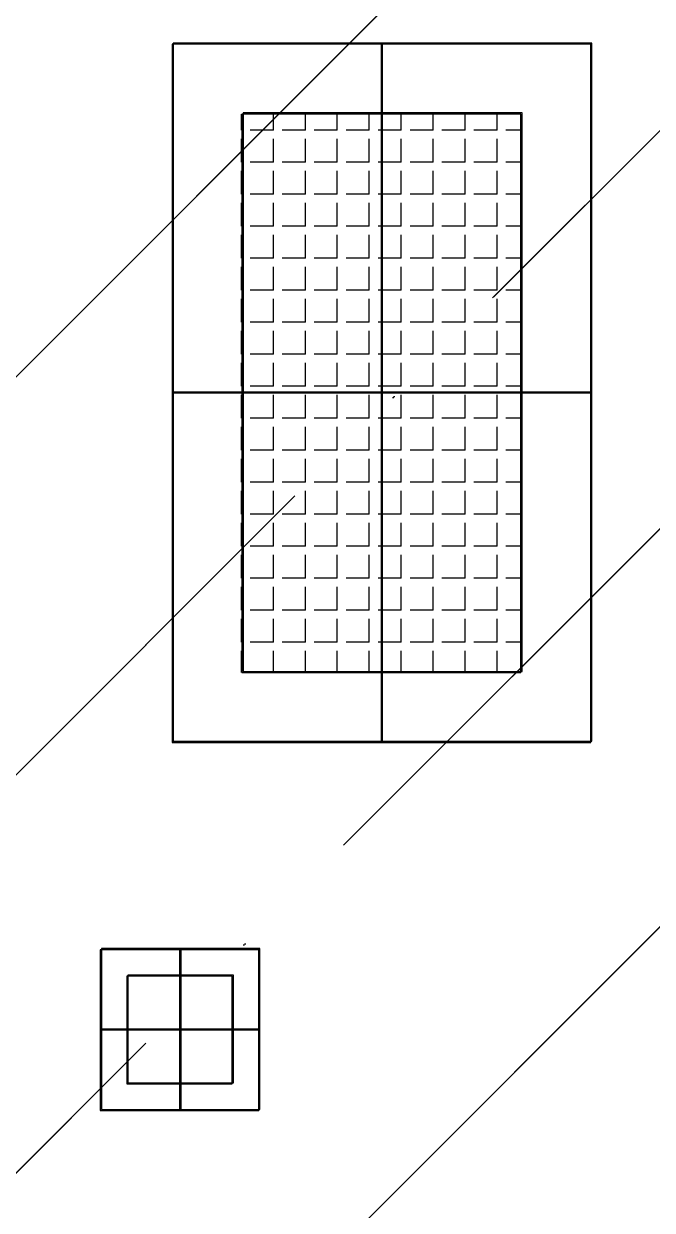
# Model space of a CAD drawing. Header units: inches. Extents: x 4821 to 127877, y 58012 to 433683.
# Drawn here: x 74521 to 76295, y 369818 to 373165 of the extents above; entities that cross this region are included whole.
import ezdxf

# ---------------------------------------------------------------- set-up
doc = ezdxf.new("R2010")
doc.units = ezdxf.units.IN
doc.header["$MEASUREMENT"] = 0
doc.linetypes.add('DRAINAGE SYSTEM$0$CENTER', pattern=[2, 1.25, -0.25, 0.25, -0.25])
for name, color, linetype in [('A-WALL', 53, 'Continuous'), ('Cloums$0$A-COL-HAT', 8, 'Continuous'), ('DRAINAGE SYSTEM$0$PL-DR-CENTER', 43, 'DRAINAGE SYSTEM$0$CENTER'), ('DRAINAGE SYSTEM$0$PL-DR-FITTING', 1, 'Continuous'), ('DRAINAGE SYSTEM$0$PL-DR-SYMBOL', 180, 'Continuous'), ('DRAINAGE SYSTEM$0$PL-W-CENTER', 43, 'DRAINAGE SYSTEM$0$CENTER'), ('NECB-COLUM', 50, 'Continuous')]:
    doc.layers.add(name, color=color, linetype=linetype)

# ---------------------------------------------------------------- blocks, each defined once
blk = doc.blocks.new('COL BASEMT')
at = {"layer": 'Cloums$0$A-COL-HAT'}
h = blk.add_hatch(dxfattribs=at)
h.set_pattern_fill('ANSI31', color=256, scale=500)
h.set_pattern_definition([(45, (1452118.875548448, 42013.15121699637), (-44.19417382415921, 44.19417382415922), [])])
h.paths.add_polyline_path([(1693546.853016854, 345625.9869690333), (1693946.853016854, 345625.9869691131), (1693950.936806406, 348875.9332697026), (1693546.853016854, 348875.9332697026)])
h.paths.add_polyline_path([(1688721.853016854, 335900.8773646713), (1689121.546133644, 335900.877364753), (1689121.853016854, 337327.0383469069), (1693949.188823172, 337326.957296958), (1693946.853017169, 345125.9859160073), (1693546.853016854, 345125.9869690309), (1693546.853027333, 337726.9715657427), (1688721.853016854, 337727.0433807652)])
h.paths.add_polyline_path([(1641271.853016854, 335200.8773646916), (1640873.670490478, 335200.8773646101), (1640871.853016854, 323973.0649159111), (1689121.853016853, 323973.0799766055), (1689121.395506717, 335200.877364753), (1688721.853016884, 335200.8774791502), (1688721.853016854, 324373.0799598901), (1641271.853016854, 324373.0649159111)])
edge = h.paths.add_edge_path()
edge.add_line((1636446.853016854, 345125.9869689911), (1636046.853016854, 345125.986968909))
edge.add_line((1636046.853016854, 345125.9869689089), (1636049.02201625, 337698.9125362746))
edge.add_arc((1626263.138138003, 338211.0339633268), 9799.275056583314, 305.31502307449193, 357.0042917012954, ccw=False)
edge.add_line((1631927.820724484, 330214.9622509799), (1632171.534834092, 329896.397022821))
edge.add_arc((1626336.783099606, 338141.4266139083), 10100.73466441873, 305.2858586534887, 355.3751833500804)
edge.add_line((1636404.630258986, 337326.9977733353), (1640874.014650819, 337326.9977733268))
edge.add_line((1640874.014650819, 337326.9977733267), (1640873.7838012, 335900.8773646101))
edge.add_line((1640873.7838012, 335900.8773646101), (1641271.853016854, 335900.8773646917))
edge.add_line((1641271.853016854, 335900.8773646916), (1641271.853016854, 337725.8768762617))
edge.add_line((1641271.853016854, 337725.8768762618), (1636446.853016942, 337725.877322585))
edge.add_line((1636446.853016942, 337725.8773225851), (1636446.853016854, 345125.9869689911))
h.paths.add_polyline_path([(1636046.853016854, 345625.9869689092), (1636446.853016854, 345625.9869689911), (1636446.853016854, 348875.9318412403), (1636048.919842112, 348875.9318412403)])
blk = doc.blocks.new('DRAINAGE SYSTEM$0$GT')
at = {"layer": 'DRAINAGE SYSTEM$0$PL-DR-FITTING'}
for p, q in [((-0.2268407493684208, 0.2236529121000785), (0.2268407493684208, 0.2236529121000785)), ((-0.2268407493684208, -0.2236529121000785), (-0.2268407493684208, 0.2236529121000785)), ((0.2268407493684208, 0.2236529121000785), (0.2268407493684208, -0.2236529121000785)), ((-0.1518407493713312, 0.148652912088437), (0.1518407493713312, 0.148652912088437)), ((-0.1518407493713312, -0.148652912088437), (-0.1518407493713312, 0.148652912088437)), ((0.1518407493713312, 0.148652912088437), (0.1518407493713312, -0.148652912088437)), ((0.1518407493713312, -0.148652912088437), (-0.1518407493713312, -0.148652912088437)), ((0.2268407493684208, -0.2236529121000785), (-0.2268407493684208, -0.2236529121000785))]:
    blk.add_line(p, q, dxfattribs=at)
at = {"layer": 'DRAINAGE SYSTEM$0$PL-W-CENTER'}
for p, q in [((0, 0.2236529121000785), (0, -0.2236529121000785)), ((0.2268407493684208, 0), (-0.2268407493684208, 0))]:
    blk.add_line(p, q, dxfattribs=at)
blk = doc.blocks.new('*U99')
at = {"layer": 'DRAINAGE SYSTEM$0$PL-DR-FITTING'}
blk.add_blockref('DRAINAGE SYSTEM$0$GT', (0, 0), dxfattribs=at)
blk = doc.blocks.new('DRAINAGE SYSTEM$0$GREASE TRAP')
at = {"layer": 'DRAINAGE SYSTEM$0$PL-DR-SYMBOL'}
h = blk.add_hatch(dxfattribs=at)
h.set_pattern_fill('ANGLE', color=256, scale=0.125)
h.set_pattern_definition([(0, (71823.40604555965, -166651.0198786216), (0, 0.034375), [0.025, -0.009375]), (90, (71823.40604555965, -166651.0198786216), (-0.034375, 0), [0.025, -0.009375])])
h.paths.add_polyline_path([(0.3000000000029104, 0.1499999999941792), (-0.3000000000029104, 0.1499999999941792), (-0.3000000000029104, -0.1499999999941792), (0.3000000000029104, -0.1499999999941792)])
at = {"layer": 'DRAINAGE SYSTEM$0$PL-DR-CENTER'}
for p, q in [((0, -0.2250000000058208), (0, 0.2250000000058208)), ((-0.3750000000145519, 0), (0.3750000000145519, 0))]:
    blk.add_line(p, q, dxfattribs=at)
at = {"layer": 'DRAINAGE SYSTEM$0$PL-DR-FITTING'}
for points in [[(-0.3750000000145519, -0.2250000000058208), (0.3750000000145519, -0.2250000000058208), (0.3750000000145519, 0.2250000000058208), (-0.3750000000145519, 0.2250000000058208)], [(-0.3000000000029104, -0.1499999999941792), (0.3000000000029104, -0.1499999999941792), (0.3000000000029104, 0.1499999999941792), (-0.3000000000029104, 0.1499999999941792)]]:
    blk.add_lwpolyline(points, close=True, dxfattribs=at)
blk = doc.blocks.new('*U97')
blk.add_blockref('DRAINAGE SYSTEM$0$GREASE TRAP', (0, 0))

msp = doc.modelspace()

# ---------------------------------------------------------------- hatches: boundary and pattern name
at = {"layer": 'A-WALL'}
h = msp.add_hatch(dxfattribs=at)
h.set_pattern_fill('ANSI36', color=5, scale=250)
h.set_pattern_definition([(45, (-1206228.717403066, -363008.6645776594), (420.9495056751167, 1543.481520808761), [1984.375, -396.875, 0, -396.875])])
h.paths.add_polyline_path([(78770.31665714714, 396057.4087718764), (86318.10760222864, 396057.4087718764), (92312.36969824857, 396057.4318584467), (92311.37481523491, 402332.3376529074), (76621.19089547684, 402332.3887829992), (76621.19089547684, 407057.3345719419), (28720.32782630203, 407057.3344544916), (28720.32782630203, 402332.3343849815), (22420.48561571515, 402332.3343849815), (22416.38611057634, 396178.8272197861), (35923.49394450523, 396107.3888614219), (35923.49394450523, 387307.4346590409), (28820.32782638376, 387307.4346590409), (28820.36733073951, 379907.3081530857), (33642.59859947301, 379907.3338957726), (33642.6018695638, 366602.3662456829), (81095.32782630157, 366554.5219360927), (81093.9488497756, 379506.967563814), (78770.31665714714, 379507.3890792265)])
h = msp.add_hatch(dxfattribs=at)
h.set_pattern_fill('ANSI36', color=5, scale=250)
h.set_pattern_definition([(45, (-1206225.317508084, -363005.6811387813), (420.9495056751167, 1543.481520808761), [1984.375, -396.875, 0, -396.875])])
h.paths.add_polyline_path([(78773.71655212925, 396060.3922107545), (86321.50749721075, 396060.3922107545), (92315.76959323068, 396060.4152973248), (92314.77471021703, 402335.3210917855), (76624.59079045895, 402335.3722218773), (76624.59079045895, 407060.31801082), (28723.72772128414, 407060.3178933696), (28723.72772128414, 402335.3178238596), (22423.88551069726, 402335.3178238596), (22419.78600555845, 396181.8106586642), (35926.89383948734, 396110.3723003), (35926.89383948734, 387310.418097919), (28823.72772136587, 387310.418097919), (28823.76722572162, 379910.2915919638), (33645.99849445513, 379910.3173346507), (33646.00176454592, 366605.349684561), (81098.72772128368, 366557.5053749708), (81097.3487447577, 379509.951002692), (78773.71655212925, 379510.3725181046)])

# ---------------------------------------------------------------- block references
at = {"layer": 'DRAINAGE SYSTEM$0$PL-DR-FITTING', "extrusion": (3.264803791896975e-20, -3.020848040835754e-09, 1), "xscale": 2625.000000000001, "yscale": 2625.000000000001, "zscale": 2625.000000000001, "rotation": 90}
for p in [(75530.52803539834, 372122.3878537819, 0.004665840040262962), (75533.92793038045, 372125.37129266, 0.004665840040262962)]:
    msp.add_blockref('*U97', p, dxfattribs=at)
at = {"layer": 'DRAINAGE SYSTEM$0$PL-DR-FITTING', "extrusion": (-3.265015550133789e-20, -3.020848040835754e-09, 1), "xscale": -1000, "yscale": 1000, "zscale": 1000, "rotation": 270}
for p in [(74960.74114468833, 370326.44521758, 0.005101705298677903), (74964.14103967045, 370329.4286564581, 0.005101705298677903)]:
    msp.add_blockref('*U99', p, dxfattribs=at)
at = {"layer": 'NECB-COLUM'}
for p in [(-1607626.525190552, 42181.45702018164), (-1607623.12529557, 42184.44045905973)]:
    msp.add_blockref('COL BASEMT', p, dxfattribs=at)

doc.saveas('drawing.dxf')
